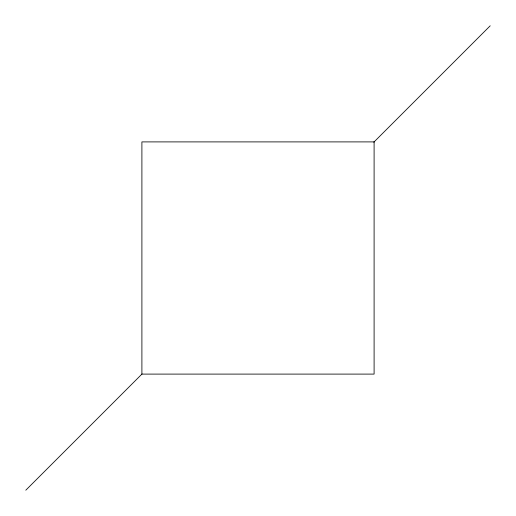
<?xml version="1.0" encoding="UTF-8"?>
<svg xmlns="http://www.w3.org/2000/svg" width="516" height="516" viewBox="0 0 516 516"><rect width="100%" height="100%" fill="white"/><g stroke="black" fill="none" stroke-linecap="round" stroke-linejoin="round"><path stroke-width="0.77" d="M25.8 490.2L142.042 373.958M373.958 142.042L490.2 25.8M374.1 141.9L141.9 141.9L141.9 374.1L374.1 374.1L374.1 141.9"/></g></svg>
